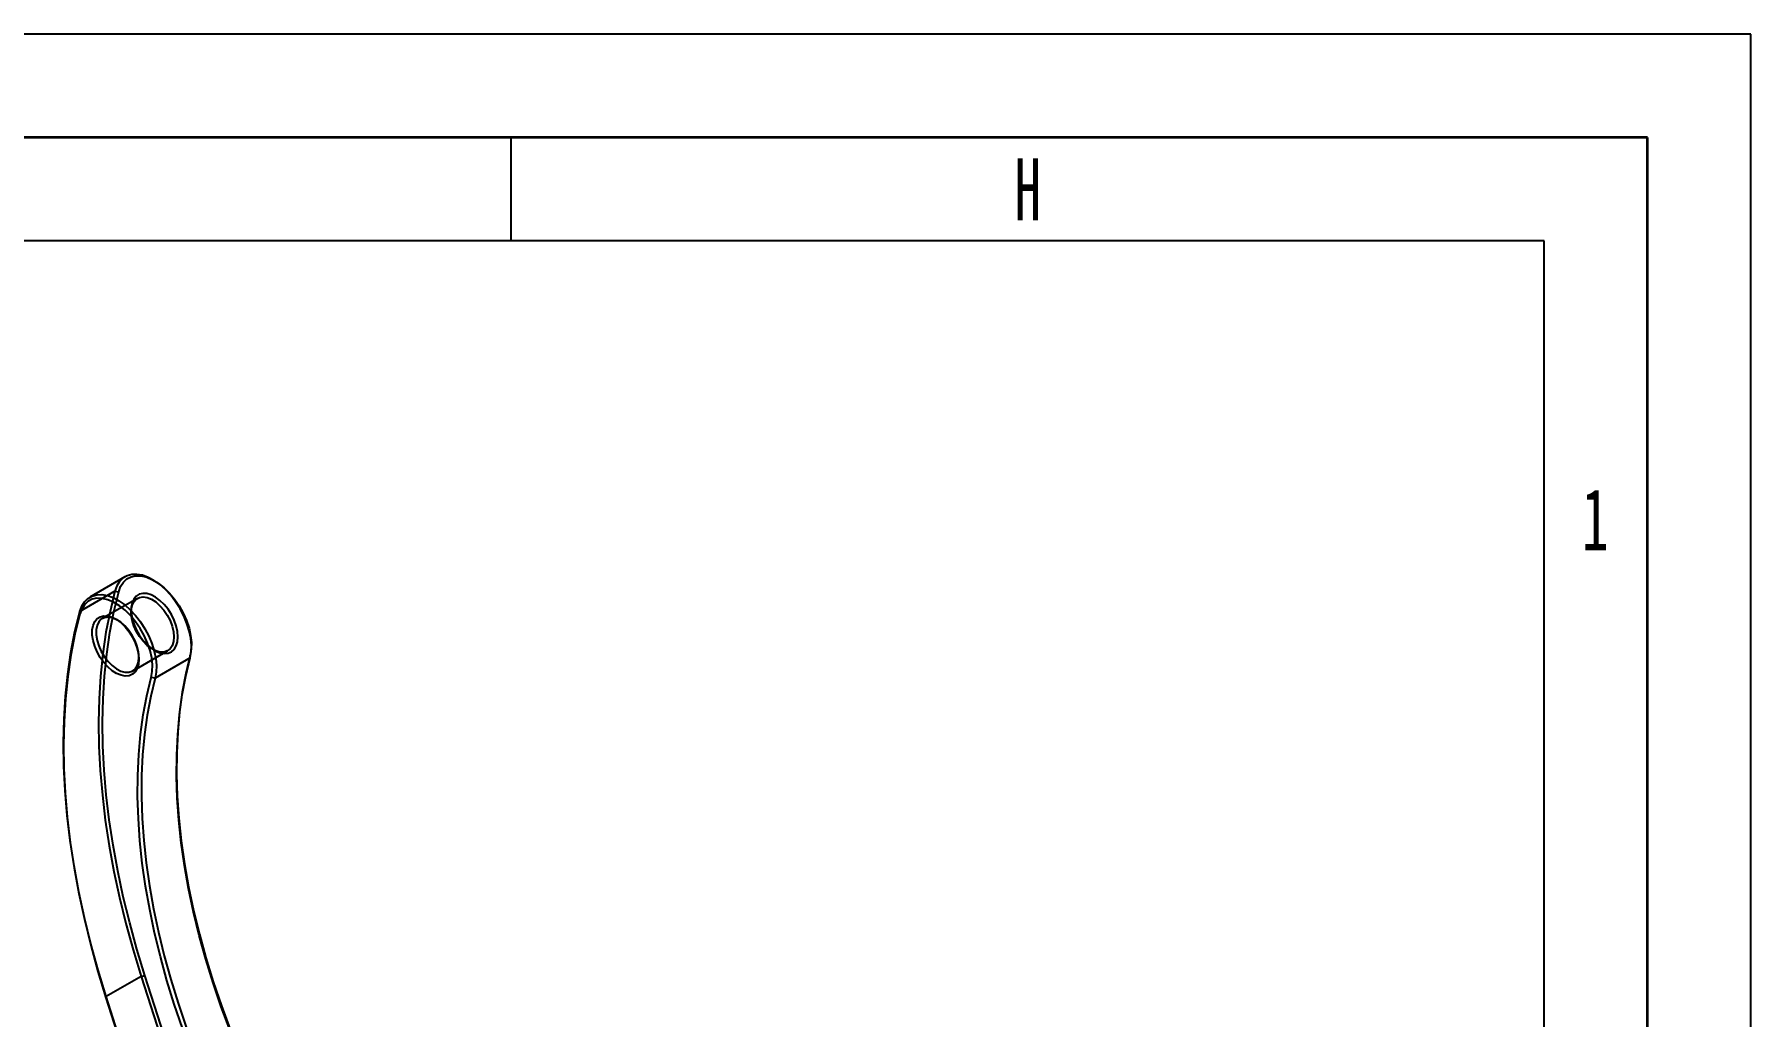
# Model space of a CAD drawing. Header units: millimetres. Extents: x 0 to 420, y 1 to 298.
# Drawn here: x 336.9 to 420, y 250.4 to 298 of the extents above; entities that cross this region are included whole.
import ezdxf

# ---------------------------------------------------------------- set-up
doc = ezdxf.new("R2010")
doc.units = ezdxf.units.MM
doc.layers.add('SLD-0', color=179, linetype='Continuous')
doc.layers.add('도면층1', color=4, linetype='Continuous', lineweight=35)
doc.layers.add('도면층2', color=3, linetype='Continuous', lineweight=25)
doc.styles.add('SLDTEXTSTYLE7', font='TXT', dxfattribs={"width": 0.638186})

msp = doc.modelspace()

# ---------------------------------------------------------------- linework, layer by layer
at = {"color": 7, "linetype": 'Continuous', "lineweight": 25}
for p, q in [((341.31678, 271.71805), (339.61972, 270.73836)), ((340.82864, 271.02361), (339.13158, 270.04392)), ((340.82864, 271.02361), (341.01398, 270.99728)), ((342.74457, 271.53142), (342.65031, 271.58585)), ((339.13158, 270.04392), (339.12837, 269.90874)), ((341.91673, 270.67879), (340.21967, 269.6991)), ((341.61291, 270.11614), (341.61291, 270.00729)), ((340.95312, 269.62639), (340.85885, 269.68083)), ((344.53562, 268.32004), (344.53562, 268.4289)), ((341.68622, 267.15869), (343.38328, 268.13838)), ((341.99004, 267.72135), (341.99004, 267.8302)), ((342.64983, 268.21109), (342.7441, 268.15666)), ((344.47137, 267.79357), (342.77431, 266.81388)), ((344.47137, 267.79357), (344.47458, 267.92875)), ((342.77431, 266.81388), (342.58896, 266.84021)), ((338.34451, 263.59463), (338.34451, 263.48578)), ((343.8128, 262.50609), (343.8128, 262.39723)), ((342.10378, 252.36708), (340.40672, 251.38739)), ((342.10378, 252.36708), (342.28392, 252.4169)), ((342.10378, 252.36708), (344.83212, 243.84489)), ((345.02992, 243.83956), (342.28392, 252.4169)), ((340.40672, 251.38739), (340.3983, 251.32836)), ((340.3983, 251.32836), (343.1443, 242.75101)), ((343.13506, 242.8652), (340.40672, 251.38739))]:
    msp.add_line(p, q, dxfattribs=at)
at = {"color": 7, "linetype": 'Continuous', "lineweight": 25, "flags": 128}
for points in [[(344.47137, 267.79357), (344.52376, 268.08309), (344.5343, 268.40222), (344.50275, 268.74383), (344.42981, 269.10029), (344.31711, 269.46364), (344.16717, 269.82576), (343.98334, 270.17856), (343.76972, 270.51415), (343.53109, 270.82506), (343.27278, 271.10432), (343.00056, 271.3457), (342.72051, 271.54381), (342.43888, 271.69422), (342.16197, 271.79357), (341.89596, 271.83965), (341.64679, 271.83142), (341.42004, 271.76907), (341.22076, 271.65399), (341.0534, 271.48875), (340.92172, 271.27705), (340.82864, 271.02361)], [(341.01398, 270.99728), (341.10782, 271.24909), (341.24194, 271.45692), (341.41306, 271.61566), (341.61696, 271.72139), (341.84862, 271.77151), (342.10233, 271.76479), (342.37184, 271.70139), (342.65053, 271.58287), (342.93153, 271.41216), (343.20792, 271.19345), (343.47289, 270.93214), (343.71992, 270.63464), (343.94292, 270.3083), (344.13641, 269.96115), (344.29563, 269.60173), (344.41664, 269.23889), (344.49648, 268.88158), (344.53317, 268.53858), (344.52581, 268.21834), (344.47458, 267.92875)], [(339.13158, 270.04392), (339.22466, 270.29736), (339.35635, 270.50906), (339.5237, 270.6743), (339.72298, 270.78938), (339.94974, 270.85173), (340.1989, 270.85996), (340.46491, 270.81388), (340.74182, 270.71453), (341.02345, 270.56412), (341.3035, 270.36601), (341.57573, 270.12463), (341.83404, 269.84537), (342.07266, 269.53446), (342.28628, 269.19887), (342.47011, 268.84607), (342.62005, 268.48395), (342.73275, 268.1206), (342.80569, 267.76414), (342.83725, 267.42253), (342.82671, 267.1034), (342.77431, 266.81388)], [(340.82864, 271.02361), (340.5924, 270.04676), (340.3978, 269.03519), (340.24519, 267.99076), (340.13486, 266.9154), (340.067, 265.8111), (340.04174, 264.67989), (340.05914, 263.52387), (340.11915, 262.34517), (340.22166, 261.14596), (340.3665, 259.92846), (340.55338, 258.69492), (340.78197, 257.44761), (341.05183, 256.18884), (341.36249, 254.92093), (341.71335, 253.64623), (342.10378, 252.36708)], [(342.28392, 252.4169), (341.89509, 253.69083), (341.54566, 254.96033), (341.23627, 256.22307), (340.9675, 257.4767), (340.73985, 258.71892), (340.55373, 259.94742), (340.40949, 261.15995), (340.30739, 262.35427), (340.24763, 263.52816), (340.2303, 264.67946), (340.25546, 265.80605), (340.32304, 266.90585), (340.43292, 267.97681), (340.58491, 269.01698), (340.77872, 270.02442), (341.01398, 270.99728)], [(343.87565, 268.80989), (343.85521, 269.06894), (343.79461, 269.34224), (343.69605, 269.6199), (343.5631, 269.89189), (343.40054, 270.14838), (343.21427, 270.3801), (343.01101, 270.57867), (342.79812, 270.73692), (342.58327, 270.84913), (342.37425, 270.91124), (342.1786, 270.92101), (342.00339, 270.87808), (341.85497, 270.78401), (341.73868, 270.6422), (341.65874, 270.45776), (341.61804, 270.23737), (341.61804, 269.989), (341.65874, 269.72161), (341.73868, 269.44488), (341.85497, 269.1688), (342.00339, 268.90336), (342.1786, 268.65815), (342.37425, 268.44202), (342.58327, 268.2628), (342.79812, 268.12695), (343.01101, 268.0394), (343.21427, 268.00329), (343.40054, 268.01995), (343.5631, 268.08876), (343.69605, 268.20724), (343.79461, 268.37111), (343.85521, 268.57444), (343.87565, 268.80989)], [(340.40672, 251.38739), (340.01629, 252.66654), (339.66543, 253.94124), (339.35478, 255.20915), (339.08491, 256.46792), (338.85632, 257.71523), (338.66944, 258.94877), (338.52461, 260.16627), (338.42209, 261.36548), (338.36208, 262.54418), (338.34469, 263.7002), (338.36994, 264.83141), (338.4378, 265.93571), (338.54814, 267.01107), (338.70075, 268.0555), (338.89535, 269.06707), (339.13158, 270.04392)], [(342.58896, 266.84021), (342.64019, 267.1298), (342.64755, 267.45003), (342.61086, 267.79303), (342.53102, 268.15035), (342.41001, 268.51319), (342.2508, 268.87261), (342.0573, 269.21976), (341.8343, 269.5461), (341.58727, 269.84359), (341.3223, 270.10491), (341.04591, 270.32362), (340.76491, 270.49433), (340.48623, 270.61284), (340.21671, 270.67624), (339.963, 270.68296), (339.73134, 270.63284), (339.52744, 270.52711), (339.35632, 270.36838), (339.2222, 270.16055), (339.12837, 269.90874)], [(343.68709, 268.80989), (343.66586, 268.58107), (343.60304, 268.38613), (343.50121, 268.23305), (343.36452, 268.1281), (343.19859, 268.07557), (343.01019, 268.07761), (342.80705, 268.13415), (342.59748, 268.24286), (342.39005, 268.39929), (342.19327, 268.59705), (342.01519, 268.82803), (341.8631, 269.08278), (341.74323, 269.35087), (341.66047, 269.62132), (341.61823, 269.88306), (341.61823, 270.12537), (341.66047, 270.33835), (341.74323, 270.51325), (341.8631, 270.64294), (342.01519, 270.72208), (342.19327, 270.74746), (342.39005, 270.71802), (342.59748, 270.63497), (342.80705, 270.50171), (343.01019, 270.3237), (343.19859, 270.10823), (343.36452, 269.86411), (343.50121, 269.60135), (343.60304, 269.33069), (343.66586, 269.06322), (343.68709, 268.80989)], [(339.12837, 269.90874), (338.8931, 268.93588), (338.69929, 267.92844), (338.54731, 266.88827), (338.43742, 265.8173), (338.36984, 264.71751), (338.34469, 263.59092), (338.36201, 262.43961), (338.42177, 261.26572), (338.52387, 260.07141), (338.66811, 258.85888), (338.85423, 257.63037), (339.08189, 256.38815), (339.35065, 255.13452), (339.66004, 253.87179), (340.00947, 252.60229), (340.3983, 251.32836)], [(341.99004, 267.72135), (341.96959, 267.4859), (341.90899, 267.28257), (341.81044, 267.1187), (341.67748, 267.00022), (341.51493, 266.93141), (341.32865, 266.91475), (341.1254, 266.95085), (340.9125, 267.03841), (340.69765, 267.17425), (340.48863, 267.35348), (340.29298, 267.5696), (340.11778, 267.81482), (339.96935, 268.08026), (339.85306, 268.35634), (339.77312, 268.63307), (339.73242, 268.90045), (339.73242, 269.14883), (339.77312, 269.36922), (339.85306, 269.55365), (339.96935, 269.69547), (340.11778, 269.78954), (340.29298, 269.83247), (340.48863, 269.8227), (340.69765, 269.76059), (340.9125, 269.64838), (341.1254, 269.49013), (341.32865, 269.29156), (341.51493, 269.05984), (341.67748, 268.80335), (341.81044, 268.53136), (341.90899, 268.25369), (341.96959, 267.9804), (341.99004, 267.72135)], [(341.99004, 267.8302), (341.96881, 268.08353), (341.90599, 268.351), (341.80415, 268.62166), (341.66747, 268.88442), (341.50153, 269.12854), (341.31313, 269.34401), (341.10999, 269.52202), (340.90042, 269.65528), (340.693, 269.73833), (340.49622, 269.76777), (340.31814, 269.74239), (340.16605, 269.66325), (340.04617, 269.53356), (339.96342, 269.35866), (339.92118, 269.14569), (339.92118, 268.90337), (339.96342, 268.64163), (340.04617, 268.37118), (340.16605, 268.10309), (340.31814, 267.84834), (340.49622, 267.61736), (340.693, 267.4196), (340.90042, 267.26317), (341.10999, 267.15446), (341.31313, 267.09792), (341.50153, 267.09588), (341.66747, 267.14841), (341.80415, 267.25336), (341.90599, 267.40644), (341.96881, 267.60138), (341.99004, 267.8302)], [(346.4022, 249.74301), (345.97376, 250.89492), (345.58194, 252.04756), (345.2276, 253.19848), (344.91149, 254.34522), (344.63427, 255.48533), (344.39655, 256.61638), (344.19883, 257.73596), (344.04153, 258.84167), (343.92499, 259.93116), (343.84946, 261.0021), (343.81509, 262.05221), (343.82197, 263.07925), (343.87007, 264.08102), (343.95929, 265.05538), (344.08945, 266.00026), (344.26026, 266.91364), (344.47137, 267.79357)], [(344.47458, 267.92875), (344.26245, 267.04453), (344.0908, 266.12669), (343.96001, 265.1772), (343.87035, 264.19808), (343.82201, 263.19143), (343.8151, 262.15939), (343.84964, 261.10415), (343.92554, 260.02799), (344.04265, 258.93318), (344.20071, 257.82208), (344.3994, 256.69704), (344.63828, 255.56047), (344.91685, 254.41479), (345.2345, 253.26246), (345.59057, 252.10593), (345.9843, 250.94766), (346.41484, 249.79014)], [(344.09868, 249.85912), (343.70496, 251.01738), (343.34888, 252.17392), (343.03123, 253.32625), (342.75266, 254.47192), (342.51378, 255.60849), (342.31509, 256.73353), (342.15703, 257.84464), (342.03992, 258.93944), (341.96402, 260.01561), (341.92948, 261.07084), (341.93639, 262.10289), (341.98473, 263.10954), (342.07439, 264.08866), (342.20518, 265.03815), (342.37683, 265.95598), (342.58896, 266.84021)], [(342.77431, 266.81388), (342.56321, 265.93395), (342.39239, 265.02057), (342.26224, 264.07569), (342.17301, 263.10133), (342.12491, 262.09956), (342.11803, 261.07252), (342.1524, 260.02242), (342.22793, 258.95147), (342.34448, 257.86198), (342.50177, 256.75627), (342.69949, 255.63669), (342.93722, 254.50564), (343.21443, 253.36553), (343.53055, 252.21879), (343.88489, 251.06787), (344.2767, 249.91523)]]:
    msp.add_lwpolyline(points, dxfattribs=at)
at = {"layer": 'SLD-0', "color": 7}
for p, q in [((420, 298), (0, 298)), ((420, 1), (420, 298))]:
    msp.add_line(p, q, dxfattribs=at)
at = {"layer": '도면층1', "color": 7}
for p, q in [((415, 293), (5, 293)), ((415, 6), (415, 293))]:
    msp.add_line(p, q, dxfattribs=at)
at = {"layer": '도면층2', "color": 7}
for p, q in [((360, 293), (360, 288)), ((410, 288), (10, 288)), ((410, 11), (410, 288))]:
    msp.add_line(p, q, dxfattribs=at)

# ---------------------------------------------------------------- texts
at = {"layer": '도면층2', "color": 7, "char_height": 3, "attachment_point": 2, "style": 'SLDTEXTSTYLE7'}
for s, insert in [('H', (385.01353, 291.9922)), ('1', (412.47838, 275.9982))]:
    msp.add_mtext(s, dxfattribs=dict(at, insert=insert))

doc.saveas('drawing.dxf')
